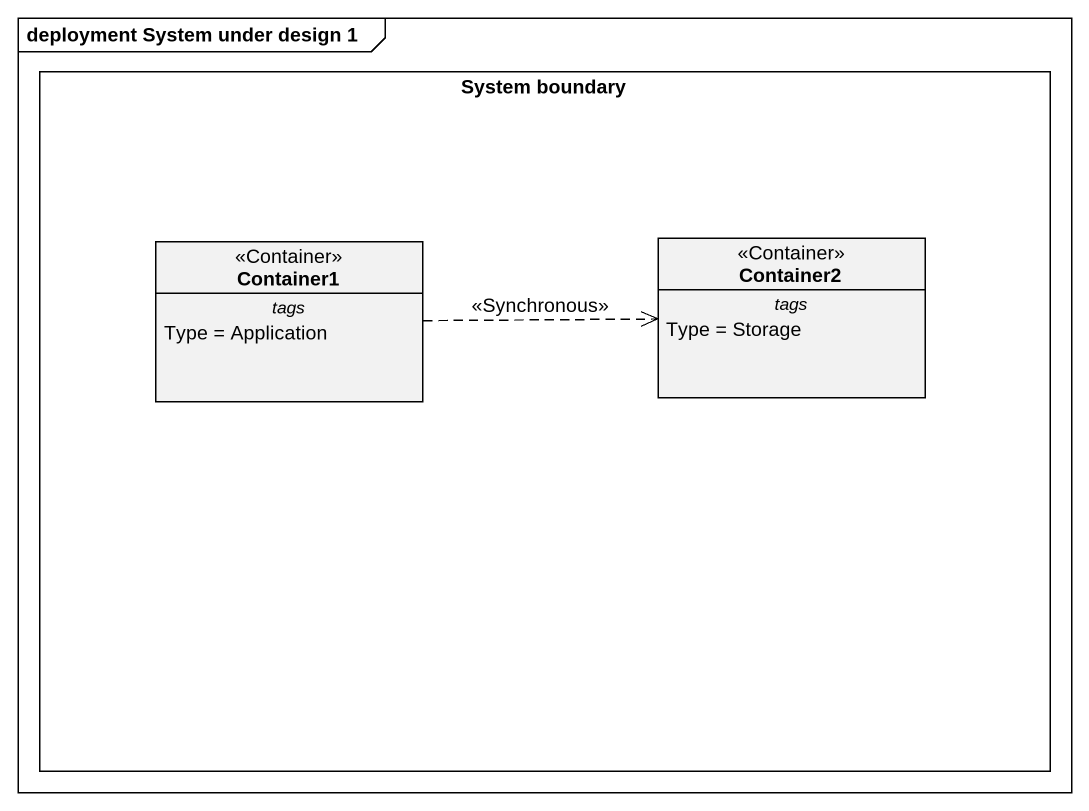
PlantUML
@startuml
mainframe deployment System under design 1
hide circle
hide empty members
rectangle "System boundary" as System_boundary {
  class Container1 <<Container>> {
    -- tags --
    Type = Application
  }
  class Container2 <<Container>> {
    -- tags --
    Type = Storage
  }
}
Container1 .right.> Container2 : <<Synchronous>>
@enduml
